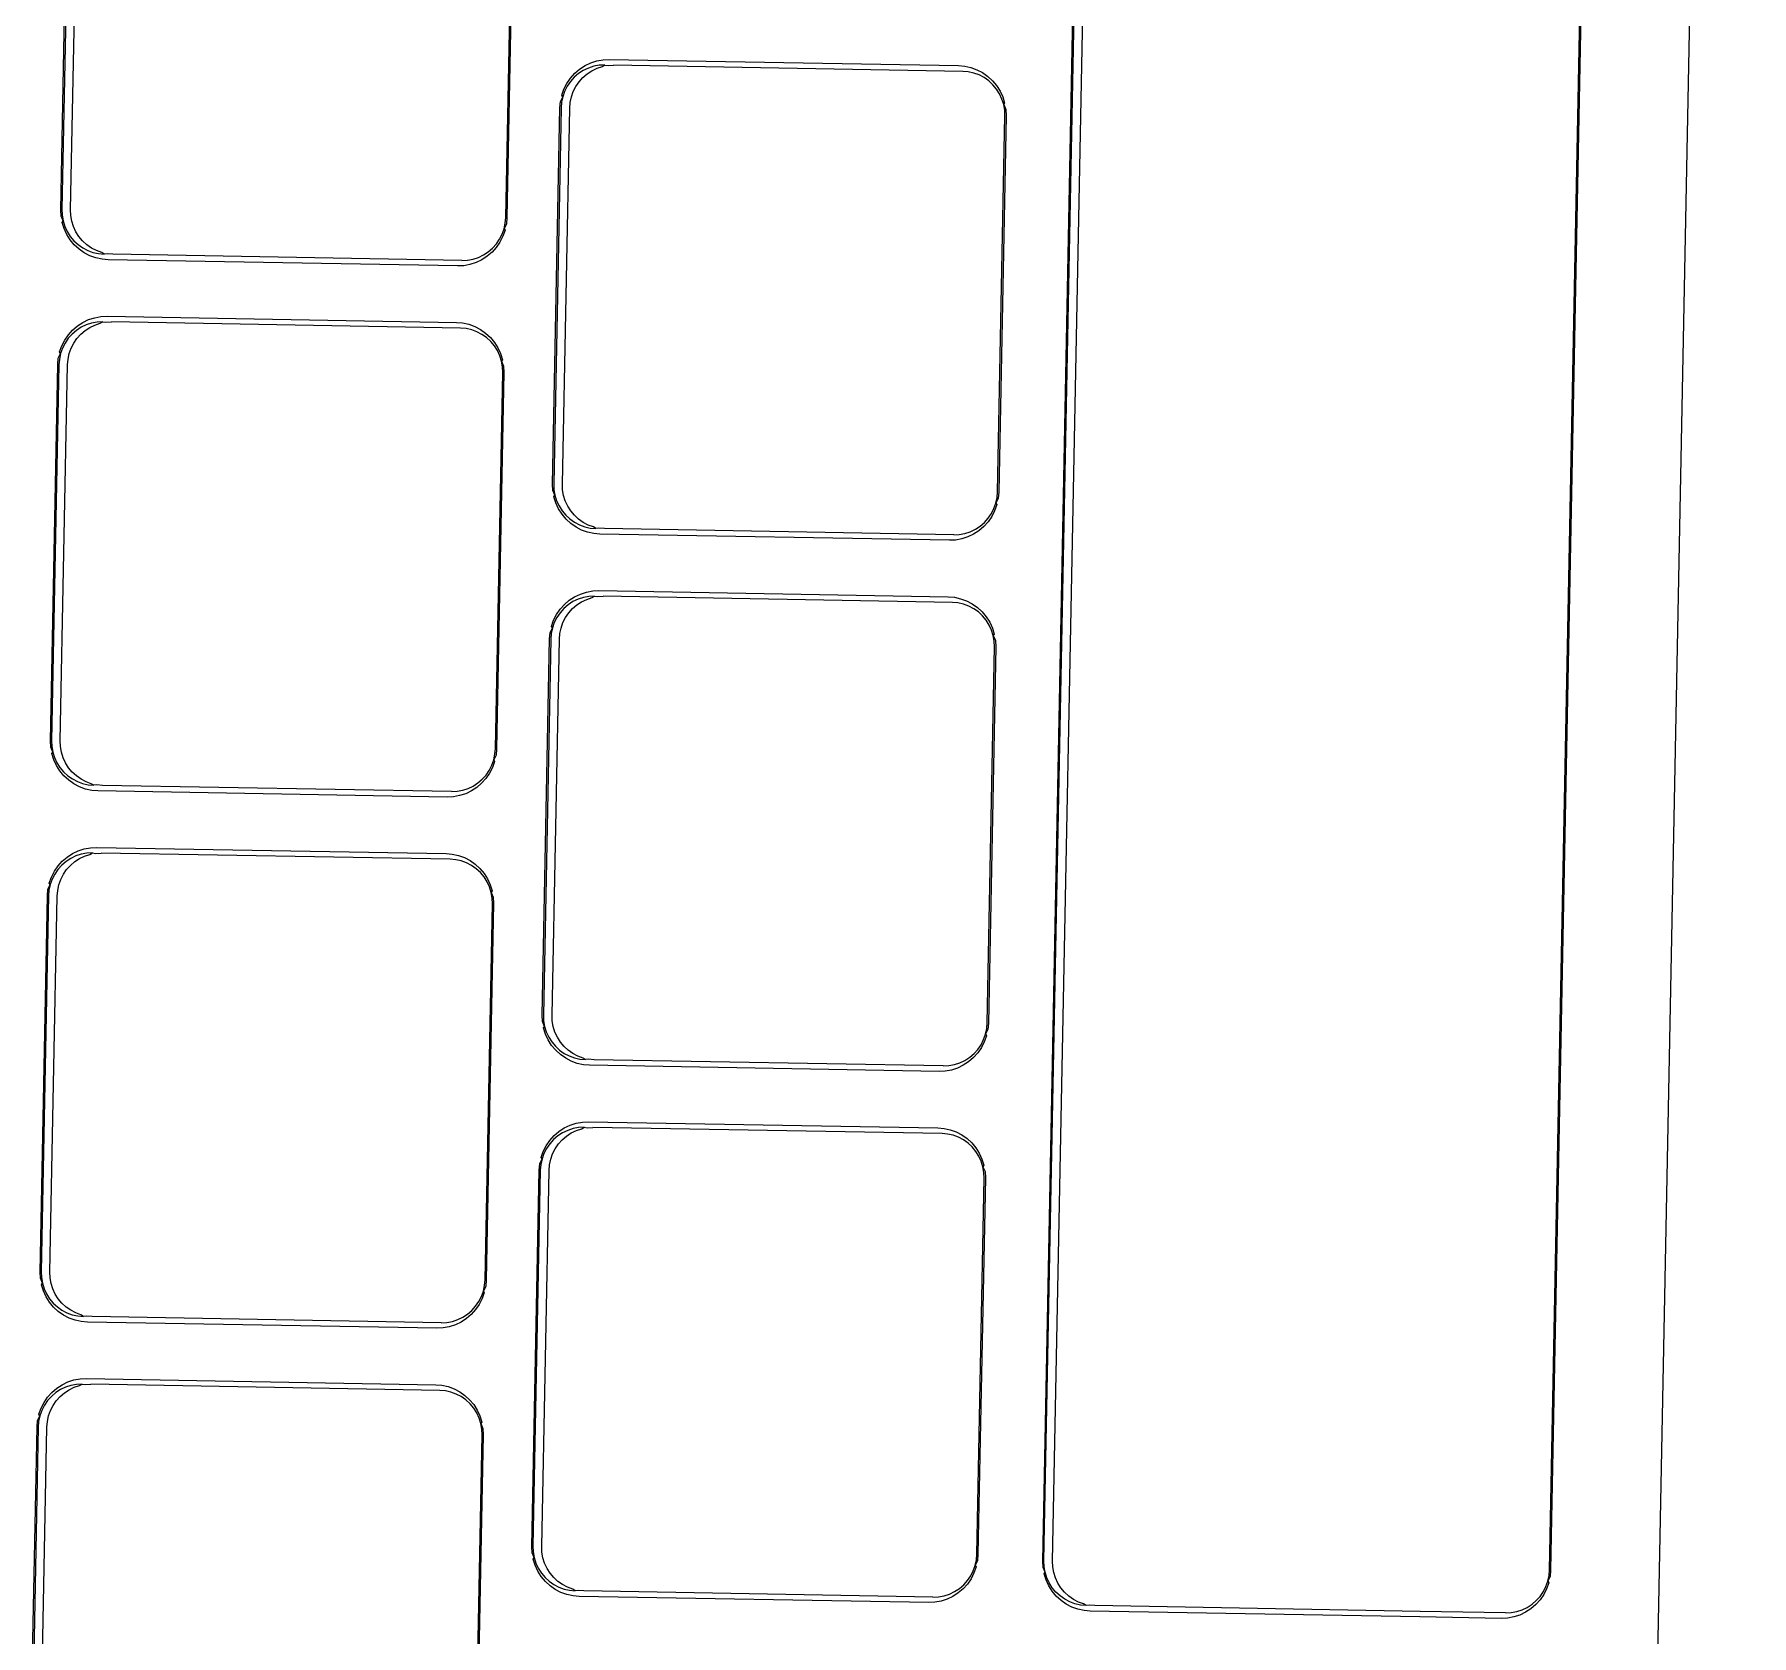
# Model space of a CAD drawing. Header units: millimetres. Extents: x 44692 to 172587, y -26854 to 14445.
# Drawn here: x 148827.9 to 148881.8, y -15468.4 to -15418.1 of the extents above; entities that cross this region are included whole.
import ezdxf

# ---------------------------------------------------------------- set-up
doc = ezdxf.new("R2010")
doc.units = ezdxf.units.MM
doc.header["$LTSCALE"] = 100
doc.layers.add('Muebles', color=112, linetype='Continuous')

msp = doc.modelspace()

# ---------------------------------------------------------------- linework, layer by layer
at = {"layer": 'Muebles'}
for p, q in [((148881.792, -15317.241), (148877.189, -15553.391)), ((148859.536, -15466.035), (148861.066, -15387.545)), ((148859.571, -15466.029), (148861.101, -15387.551)), ((148859.844, -15466.034), (148861.374, -15387.556)), ((148875.447, -15466.309), (148876.977, -15387.831)), ((148877.012, -15387.826), (148875.482, -15466.316)), ((148828.705, -15423.602), (148828.935, -15411.785)), ((148828.97, -15411.791), (148828.74, -15423.597)), ((148829.013, -15423.601), (148829.243, -15411.796)), ((148842.677, -15423.842), (148842.907, -15412.037)), ((148842.942, -15412.032), (148842.712, -15423.849)), ((148844.844, -15419.317), (148844.996, -15419.186)), ((148845.11, -15419.229), (148844.961, -15419.326)), ((148844.996, -15419.186), (148845.164, -15419.076)), ((148845.27, -15419.152), (148845.11, -15419.229)), ((148845.164, -15419.076), (148845.345, -15418.99)), ((148845.234, -15419.331), (148845.383, -15419.234)), ((148845.439, -15419.097), (148845.27, -15419.152)), ((148845.345, -15418.99), (148845.534, -15418.928)), ((148845.383, -15419.234), (148845.543, -15419.157)), ((148845.613, -15419.065), (148845.439, -15419.097)), ((148845.534, -15418.928), (148845.73, -15418.892)), ((148845.543, -15419.157), (148845.712, -15419.102)), ((148845.789, -15419.057), (148845.613, -15419.065)), ((148845.712, -15419.102), (148845.789, -15419.057)), ((148845.73, -15418.892), (148845.924, -15418.883)), ((148845.789, -15419.057), (148845.886, -15419.07)), ((148845.886, -15419.07), (148846.062, -15419.062)), ((148845.924, -15418.883), (148856.895, -15419.076)), ((148857.023, -15419.255), (148846.062, -15419.062)), ((148856.895, -15419.076), (148857.088, -15419.092)), ((148857.199, -15419.27), (148857.023, -15419.255)), ((148857.088, -15419.092), (148857.282, -15419.135)), ((148857.372, -15419.308), (148857.199, -15419.27)), ((148857.282, -15419.135), (148857.47, -15419.204)), ((148857.47, -15419.204), (148857.647, -15419.296)), ((148844.435, -15420.005), (148844.503, -15419.814)), ((148844.503, -15419.814), (148844.595, -15419.633)), ((148844.605, -15419.723), (148844.524, -15419.883)), ((148844.595, -15419.633), (148844.709, -15419.467)), ((148844.706, -15419.575), (148844.605, -15419.723)), ((148844.826, -15419.442), (148844.706, -15419.575)), ((148844.709, -15419.467), (148844.844, -15419.317)), ((148844.797, -15419.887), (148844.878, -15419.728)), ((148844.961, -15419.326), (148844.826, -15419.442)), ((148844.878, -15419.728), (148844.979, -15419.58)), ((148844.979, -15419.58), (148845.099, -15419.447)), ((148845.099, -15419.447), (148845.234, -15419.331)), ((148857.538, -15419.369), (148857.372, -15419.308)), ((148857.695, -15419.451), (148857.538, -15419.369)), ((148857.647, -15419.296), (148857.81, -15419.412)), ((148857.84, -15419.553), (148857.695, -15419.451)), ((148857.81, -15419.412), (148857.957, -15419.548)), ((148857.971, -15419.674), (148857.84, -15419.553)), ((148857.957, -15419.548), (148858.086, -15419.703)), ((148858.085, -15419.811), (148857.971, -15419.674)), ((148858.18, -15419.962), (148858.085, -15419.811)), ((148858.086, -15419.703), (148858.194, -15419.873)), ((148844.376, -15420.4), (148844.392, -15420.203)), ((148844.392, -15420.203), (148844.464, -15420.052)), ((148844.426, -15420.227), (148844.411, -15420.406)), ((148844.464, -15420.052), (148844.426, -15420.227)), ((148844.464, -15420.052), (148844.435, -15420.005)), ((148844.524, -15419.883), (148844.464, -15420.052)), ((148844.684, -15420.411), (148844.699, -15420.232)), ((148844.699, -15420.232), (148844.737, -15420.056)), ((148844.737, -15420.056), (148844.797, -15419.887)), ((148858.255, -15420.125), (148858.18, -15419.962)), ((148858.194, -15419.873), (148858.278, -15420.057)), ((148858.309, -15420.296), (148858.255, -15420.125)), ((148858.278, -15420.057), (148858.339, -15420.25)), ((148858.339, -15420.25), (148858.309, -15420.296)), ((148858.34, -15420.473), (148858.309, -15420.296)), ((148858.309, -15420.296), (148858.374, -15420.45)), ((148844.146, -15432.217), (148844.376, -15420.4)), ((148844.411, -15420.406), (148844.181, -15432.212)), ((148844.454, -15432.216), (148844.684, -15420.411)), ((148858.118, -15432.457), (148858.348, -15420.652)), ((148858.383, -15420.647), (148858.152, -15432.464)), ((148858.348, -15420.652), (148858.34, -15420.473)), ((148858.374, -15420.45), (148858.383, -15420.647)), ((148828.74, -15423.597), (148828.748, -15423.776)), ((148828.714, -15423.799), (148828.705, -15423.602)), ((148828.779, -15423.953), (148828.714, -15423.799)), ((148828.748, -15423.776), (148828.779, -15423.953)), ((148828.749, -15423.999), (148828.779, -15423.953)), ((148828.809, -15424.192), (148828.749, -15423.999)), ((148828.779, -15423.953), (148828.833, -15424.124)), ((148828.833, -15424.124), (148828.908, -15424.286)), ((148829.021, -15423.781), (148829.013, -15423.601)), ((148829.052, -15423.958), (148829.021, -15423.781)), ((148829.106, -15424.129), (148829.052, -15423.958)), ((148829.181, -15424.291), (148829.106, -15424.129)), ((148842.624, -15424.197), (148842.662, -15424.021)), ((148842.695, -15424.045), (148842.624, -15424.197)), ((148842.662, -15424.021), (148842.677, -15423.842)), ((148842.712, -15423.849), (148842.695, -15424.045)), ((148828.894, -15424.375), (148828.809, -15424.192)), ((148829.002, -15424.546), (148828.894, -15424.375)), ((148828.908, -15424.286), (148829.003, -15424.437)), ((148829.13, -15424.701), (148829.002, -15424.546)), ((148829.003, -15424.437), (148829.117, -15424.575)), ((148829.117, -15424.575), (148829.248, -15424.695)), ((148829.276, -15424.442), (148829.181, -15424.291)), ((148829.39, -15424.579), (148829.276, -15424.442)), ((148829.521, -15424.7), (148829.39, -15424.579)), ((148842.262, -15424.806), (148842.381, -15424.673)), ((148842.493, -15424.615), (148842.378, -15424.782)), ((148842.381, -15424.673), (148842.482, -15424.526)), ((148842.482, -15424.526), (148842.564, -15424.366)), ((148842.585, -15424.435), (148842.493, -15424.615)), ((148842.564, -15424.366), (148842.624, -15424.197)), ((148842.652, -15424.244), (148842.585, -15424.435)), ((148842.624, -15424.197), (148842.652, -15424.244)), ((148829.278, -15424.837), (148829.13, -15424.701)), ((148829.248, -15424.695), (148829.393, -15424.798)), ((148829.441, -15424.952), (148829.278, -15424.837)), ((148829.393, -15424.798), (148829.55, -15424.88)), ((148829.618, -15425.045), (148829.441, -15424.952)), ((148829.666, -15424.803), (148829.521, -15424.7)), ((148829.55, -15424.88), (148829.716, -15424.941)), ((148829.805, -15425.113), (148829.618, -15425.045)), ((148829.823, -15424.885), (148829.666, -15424.803)), ((148829.716, -15424.941), (148829.889, -15424.979)), ((148830, -15425.156), (148829.805, -15425.113)), ((148829.989, -15424.945), (148829.823, -15424.885)), ((148829.889, -15424.979), (148830.065, -15424.994)), ((148830.065, -15424.994), (148829.989, -15424.945)), ((148830.193, -15425.172), (148830, -15425.156)), ((148830.162, -15424.984), (148830.065, -15424.994)), ((148830.338, -15424.998), (148830.162, -15424.984)), ((148841.164, -15425.366), (148830.193, -15425.172)), ((148841.298, -15425.192), (148830.338, -15424.998)), ((148841.298, -15425.192), (148841.475, -15425.183)), ((148841.475, -15425.183), (148841.649, -15425.151)), ((148841.649, -15425.151), (148841.818, -15425.096)), ((148841.924, -15425.173), (148841.743, -15425.259)), ((148841.818, -15425.096), (148841.978, -15425.02)), ((148842.091, -15425.063), (148841.924, -15425.173)), ((148841.978, -15425.02), (148842.127, -15424.923)), ((148842.244, -15424.932), (148842.091, -15425.063)), ((148842.127, -15424.923), (148842.262, -15424.806)), ((148842.378, -15424.782), (148842.244, -15424.932)), ((148841.357, -15425.357), (148841.164, -15425.366)), ((148841.553, -15425.321), (148841.357, -15425.357)), ((148841.743, -15425.259), (148841.553, -15425.321)), ((148829.078, -15427.379), (148829.231, -15427.248)), ((148829.344, -15427.292), (148829.195, -15427.389)), ((148829.231, -15427.248), (148829.399, -15427.139)), ((148829.504, -15427.215), (148829.344, -15427.292)), ((148829.399, -15427.139), (148829.579, -15427.052)), ((148829.468, -15427.394), (148829.617, -15427.296)), ((148829.673, -15427.16), (148829.504, -15427.215)), ((148829.579, -15427.052), (148829.769, -15426.991)), ((148829.617, -15427.296), (148829.777, -15427.22)), ((148829.847, -15427.128), (148829.673, -15427.16)), ((148829.769, -15426.991), (148829.965, -15426.955)), ((148829.777, -15427.22), (148829.946, -15427.165)), ((148830.024, -15427.119), (148829.847, -15427.128)), ((148829.946, -15427.165), (148830.024, -15427.119)), ((148829.965, -15426.955), (148830.158, -15426.945)), ((148830.024, -15427.119), (148830.12, -15427.133)), ((148830.12, -15427.133), (148830.297, -15427.124)), ((148830.158, -15426.945), (148841.13, -15427.139)), ((148841.257, -15427.318), (148830.297, -15427.124)), ((148841.13, -15427.139), (148841.322, -15427.155)), ((148841.433, -15427.333), (148841.257, -15427.318)), ((148841.322, -15427.155), (148841.517, -15427.198)), ((148841.606, -15427.371), (148841.433, -15427.333)), ((148841.517, -15427.198), (148841.704, -15427.266)), ((148841.772, -15427.431), (148841.606, -15427.371)), ((148841.704, -15427.266), (148841.881, -15427.359)), ((148841.881, -15427.359), (148842.044, -15427.474)), ((148828.67, -15428.067), (148828.738, -15427.876)), ((148828.738, -15427.876), (148828.829, -15427.696)), ((148828.84, -15427.785), (148828.758, -15427.945)), ((148828.829, -15427.696), (148828.944, -15427.529)), ((148828.941, -15427.638), (148828.84, -15427.785)), ((148829.06, -15427.505), (148828.941, -15427.638)), ((148828.944, -15427.529), (148829.078, -15427.379)), ((148829.031, -15427.95), (148829.113, -15427.79)), ((148829.195, -15427.389), (148829.06, -15427.505)), ((148829.113, -15427.79), (148829.214, -15427.643)), ((148829.214, -15427.643), (148829.333, -15427.51)), ((148829.333, -15427.51), (148829.468, -15427.394)), ((148841.929, -15427.514), (148841.772, -15427.431)), ((148842.074, -15427.616), (148841.929, -15427.514)), ((148842.044, -15427.474), (148842.192, -15427.611)), ((148842.205, -15427.737), (148842.074, -15427.616)), ((148842.192, -15427.611), (148842.32, -15427.765)), ((148842.319, -15427.874), (148842.205, -15427.737)), ((148842.414, -15428.025), (148842.319, -15427.874)), ((148842.32, -15427.765), (148842.428, -15427.936)), ((148828.61, -15428.462), (148828.627, -15428.266)), ((148828.627, -15428.266), (148828.698, -15428.114)), ((148828.66, -15428.29), (148828.645, -15428.469)), ((148828.698, -15428.114), (148828.66, -15428.29)), ((148828.698, -15428.114), (148828.67, -15428.067)), ((148828.758, -15427.945), (148828.698, -15428.114)), ((148828.918, -15428.474), (148828.933, -15428.295)), ((148828.933, -15428.295), (148828.971, -15428.119)), ((148828.971, -15428.119), (148829.031, -15427.95)), ((148842.489, -15428.187), (148842.414, -15428.025)), ((148842.428, -15427.936), (148842.513, -15428.119)), ((148842.543, -15428.359), (148842.489, -15428.187)), ((148842.513, -15428.119), (148842.573, -15428.313)), ((148842.573, -15428.313), (148842.543, -15428.359)), ((148842.574, -15428.535), (148842.543, -15428.359)), ((148842.543, -15428.359), (148842.608, -15428.513)), ((148828.38, -15440.28), (148828.61, -15428.462)), ((148828.645, -15428.469), (148828.415, -15440.274)), ((148828.688, -15440.279), (148828.918, -15428.474)), ((148842.352, -15440.52), (148842.582, -15428.715)), ((148842.617, -15428.71), (148842.387, -15440.527)), ((148842.582, -15428.715), (148842.574, -15428.535)), ((148842.608, -15428.513), (148842.617, -15428.71)), ((148844.154, -15432.414), (148844.146, -15432.217)), ((148844.181, -15432.212), (148844.189, -15432.391)), ((148844.462, -15432.396), (148844.454, -15432.216)), ((148844.22, -15432.568), (148844.154, -15432.414)), ((148844.189, -15432.391), (148844.22, -15432.568)), ((148844.19, -15432.614), (148844.22, -15432.568)), ((148844.25, -15432.807), (148844.19, -15432.614)), ((148844.22, -15432.568), (148844.273, -15432.739)), ((148844.273, -15432.739), (148844.348, -15432.901)), ((148844.493, -15432.573), (148844.462, -15432.396)), ((148844.546, -15432.744), (148844.493, -15432.573)), ((148844.621, -15432.906), (148844.546, -15432.744)), ((148858.065, -15432.812), (148858.102, -15432.637)), ((148858.136, -15432.66), (148858.065, -15432.812)), ((148858.102, -15432.637), (148858.118, -15432.457)), ((148858.152, -15432.464), (148858.136, -15432.66)), ((148844.335, -15432.991), (148844.25, -15432.807)), ((148844.442, -15433.161), (148844.335, -15432.991)), ((148844.348, -15432.901), (148844.444, -15433.053)), ((148844.571, -15433.316), (148844.442, -15433.161)), ((148844.444, -15433.053), (148844.558, -15433.19)), ((148844.558, -15433.19), (148844.688, -15433.31)), ((148844.717, -15433.057), (148844.621, -15432.906)), ((148844.831, -15433.194), (148844.717, -15433.057)), ((148844.961, -15433.315), (148844.831, -15433.194)), ((148857.703, -15433.422), (148857.822, -15433.289)), ((148857.933, -15433.23), (148857.819, -15433.397)), ((148857.822, -15433.289), (148857.923, -15433.141)), ((148857.923, -15433.141), (148858.004, -15432.981)), ((148858.025, -15433.05), (148857.933, -15433.23)), ((148858.004, -15432.981), (148858.065, -15432.812)), ((148858.093, -15432.859), (148858.025, -15433.05)), ((148858.065, -15432.812), (148858.093, -15432.859)), ((148844.718, -15433.452), (148844.571, -15433.316)), ((148844.688, -15433.31), (148844.833, -15433.413)), ((148844.882, -15433.567), (148844.718, -15433.452)), ((148844.833, -15433.413), (148844.99, -15433.495)), ((148845.059, -15433.66), (148844.882, -15433.567)), ((148845.106, -15433.418), (148844.961, -15433.315)), ((148844.99, -15433.495), (148845.157, -15433.556)), ((148845.246, -15433.728), (148845.059, -15433.66)), ((148845.263, -15433.5), (148845.106, -15433.418)), ((148845.157, -15433.556), (148845.329, -15433.594)), ((148845.44, -15433.771), (148845.246, -15433.728)), ((148845.43, -15433.561), (148845.263, -15433.5)), ((148845.329, -15433.594), (148845.506, -15433.609)), ((148845.506, -15433.609), (148845.43, -15433.561)), ((148845.633, -15433.788), (148845.44, -15433.771)), ((148845.602, -15433.599), (148845.506, -15433.609)), ((148845.779, -15433.614), (148845.602, -15433.599)), ((148856.605, -15433.981), (148845.633, -15433.788)), ((148856.739, -15433.807), (148845.779, -15433.614)), ((148856.739, -15433.807), (148856.916, -15433.798)), ((148856.916, -15433.798), (148857.09, -15433.766)), ((148857.09, -15433.766), (148857.258, -15433.711)), ((148857.364, -15433.788), (148857.184, -15433.874)), ((148857.258, -15433.711), (148857.419, -15433.635)), ((148857.532, -15433.678), (148857.364, -15433.788)), ((148857.419, -15433.635), (148857.567, -15433.538)), ((148857.685, -15433.547), (148857.532, -15433.678)), ((148857.567, -15433.538), (148857.703, -15433.422)), ((148857.819, -15433.397), (148857.685, -15433.547)), ((148856.798, -15433.972), (148856.605, -15433.981)), ((148856.994, -15433.936), (148856.798, -15433.972)), ((148857.184, -15433.874), (148856.994, -15433.936)), ((148844.384, -15436.144), (148844.519, -15435.994)), ((148844.519, -15435.994), (148844.671, -15435.863)), ((148844.785, -15435.907), (148844.636, -15436.004)), ((148844.671, -15435.863), (148844.839, -15435.754)), ((148844.945, -15435.83), (148844.785, -15435.907)), ((148844.839, -15435.754), (148845.02, -15435.667)), ((148844.909, -15436.009), (148845.058, -15435.911)), ((148845.113, -15435.775), (148844.945, -15435.83)), ((148845.02, -15435.667), (148845.209, -15435.606)), ((148845.058, -15435.911), (148845.218, -15435.835)), ((148845.288, -15435.743), (148845.113, -15435.775)), ((148845.209, -15435.606), (148845.405, -15435.57)), ((148845.218, -15435.835), (148845.386, -15435.78)), ((148845.464, -15435.735), (148845.288, -15435.743)), ((148845.386, -15435.78), (148845.464, -15435.735)), ((148845.405, -15435.57), (148845.599, -15435.56)), ((148845.464, -15435.735), (148845.561, -15435.748)), ((148845.561, -15435.748), (148845.737, -15435.739)), ((148845.599, -15435.56), (148856.57, -15435.754)), ((148856.698, -15435.933), (148845.737, -15435.739)), ((148856.57, -15435.754), (148856.763, -15435.77)), ((148856.874, -15435.948), (148856.698, -15435.933)), ((148856.763, -15435.77), (148856.957, -15435.813)), ((148857.047, -15435.986), (148856.874, -15435.948)), ((148856.957, -15435.813), (148857.145, -15435.881)), ((148857.213, -15436.046), (148857.047, -15435.986)), ((148857.145, -15435.881), (148857.322, -15435.974)), ((148857.322, -15435.974), (148857.485, -15436.089)), ((148844.11, -15436.683), (148844.178, -15436.491)), ((148844.178, -15436.491), (148844.27, -15436.311)), ((148844.28, -15436.401), (148844.199, -15436.56)), ((148844.27, -15436.311), (148844.384, -15436.144)), ((148844.381, -15436.253), (148844.28, -15436.401)), ((148844.501, -15436.12), (148844.381, -15436.253)), ((148844.472, -15436.565), (148844.553, -15436.405)), ((148844.636, -15436.004), (148844.501, -15436.12)), ((148844.553, -15436.405), (148844.654, -15436.258)), ((148844.654, -15436.258), (148844.774, -15436.125)), ((148844.774, -15436.125), (148844.909, -15436.009)), ((148857.37, -15436.129), (148857.213, -15436.046)), ((148857.515, -15436.231), (148857.37, -15436.129)), ((148857.485, -15436.089), (148857.632, -15436.226)), ((148857.646, -15436.352), (148857.515, -15436.231)), ((148857.632, -15436.226), (148857.761, -15436.38)), ((148857.76, -15436.489), (148857.646, -15436.352)), ((148857.855, -15436.64), (148857.76, -15436.489)), ((148857.761, -15436.38), (148857.869, -15436.551)), ((148843.82, -15448.895), (148844.051, -15437.078)), ((148844.051, -15437.078), (148844.067, -15436.881)), ((148844.067, -15436.881), (148844.139, -15436.729)), ((148844.101, -15436.905), (148844.086, -15437.084)), ((148844.139, -15436.729), (148844.101, -15436.905)), ((148844.139, -15436.729), (148844.11, -15436.683)), ((148844.199, -15436.56), (148844.139, -15436.729)), ((148844.359, -15437.089), (148844.374, -15436.91)), ((148844.374, -15436.91), (148844.412, -15436.734)), ((148844.412, -15436.734), (148844.472, -15436.565)), ((148857.93, -15436.803), (148857.855, -15436.64)), ((148857.869, -15436.551), (148857.953, -15436.734)), ((148857.983, -15436.974), (148857.93, -15436.803)), ((148857.953, -15436.734), (148858.014, -15436.928)), ((148858.014, -15436.928), (148857.983, -15436.974)), ((148858.015, -15437.15), (148857.983, -15436.974)), ((148857.983, -15436.974), (148858.049, -15437.128)), ((148844.086, -15437.084), (148843.856, -15448.889)), ((148844.129, -15448.894), (148844.359, -15437.089)), ((148857.792, -15449.135), (148858.023, -15437.33)), ((148858.058, -15437.325), (148857.827, -15449.142)), ((148858.023, -15437.33), (148858.015, -15437.15)), ((148858.049, -15437.128), (148858.058, -15437.325)), ((148828.389, -15440.477), (148828.38, -15440.28)), ((148828.415, -15440.274), (148828.423, -15440.454)), ((148828.696, -15440.459), (148828.688, -15440.279)), ((148828.454, -15440.631), (148828.389, -15440.477)), ((148828.423, -15440.454), (148828.454, -15440.631)), ((148828.424, -15440.676), (148828.454, -15440.631)), ((148828.484, -15440.87), (148828.424, -15440.676)), ((148828.454, -15440.631), (148828.508, -15440.802)), ((148828.508, -15440.802), (148828.583, -15440.964)), ((148828.727, -15440.635), (148828.696, -15440.459)), ((148828.781, -15440.806), (148828.727, -15440.635)), ((148828.856, -15440.969), (148828.781, -15440.806)), ((148842.299, -15440.875), (148842.337, -15440.699)), ((148842.37, -15440.723), (148842.299, -15440.875)), ((148842.337, -15440.699), (148842.352, -15440.52)), ((148842.387, -15440.527), (148842.37, -15440.723)), ((148828.569, -15441.053), (148828.484, -15440.87)), ((148828.677, -15441.224), (148828.569, -15441.053)), ((148828.583, -15440.964), (148828.678, -15441.115)), ((148828.805, -15441.378), (148828.677, -15441.224)), ((148828.678, -15441.115), (148828.792, -15441.252)), ((148828.792, -15441.252), (148828.923, -15441.373)), ((148828.953, -15441.515), (148828.805, -15441.378)), ((148828.951, -15441.12), (148828.856, -15440.969)), ((148828.923, -15441.373), (148829.068, -15441.475)), ((148829.065, -15441.257), (148828.951, -15441.12)), ((148829.196, -15441.378), (148829.065, -15441.257)), ((148829.341, -15441.48), (148829.196, -15441.378)), ((148841.937, -15441.484), (148842.056, -15441.351)), ((148842.168, -15441.293), (148842.053, -15441.46)), ((148842.056, -15441.351), (148842.157, -15441.204)), ((148842.157, -15441.204), (148842.239, -15441.044)), ((148842.259, -15441.113), (148842.168, -15441.293)), ((148842.239, -15441.044), (148842.299, -15440.875)), ((148842.327, -15440.922), (148842.259, -15441.113)), ((148842.299, -15440.875), (148842.327, -15440.922)), ((148829.116, -15441.63), (148828.953, -15441.515)), ((148829.068, -15441.475), (148829.225, -15441.558)), ((148829.293, -15441.723), (148829.116, -15441.63)), ((148829.225, -15441.558), (148829.391, -15441.618)), ((148829.48, -15441.791), (148829.293, -15441.723)), ((148829.498, -15441.563), (148829.341, -15441.48)), ((148829.391, -15441.618), (148829.564, -15441.657)), ((148829.675, -15441.834), (148829.48, -15441.791)), ((148829.664, -15441.623), (148829.498, -15441.563)), ((148829.564, -15441.657), (148829.74, -15441.671)), ((148829.74, -15441.671), (148829.664, -15441.623)), ((148829.867, -15441.85), (148829.675, -15441.834)), ((148829.837, -15441.661), (148829.74, -15441.671)), ((148830.013, -15441.676), (148829.837, -15441.661)), ((148840.839, -15442.044), (148829.867, -15441.85)), ((148840.973, -15441.87), (148830.013, -15441.676)), ((148840.973, -15441.87), (148841.15, -15441.861)), ((148841.15, -15441.861), (148841.324, -15441.829)), ((148841.324, -15441.829), (148841.493, -15441.774)), ((148841.598, -15441.85), (148841.418, -15441.937)), ((148841.493, -15441.774), (148841.653, -15441.697)), ((148841.766, -15441.741), (148841.598, -15441.85)), ((148841.653, -15441.697), (148841.802, -15441.6)), ((148841.919, -15441.61), (148841.766, -15441.741)), ((148841.802, -15441.6), (148841.937, -15441.484)), ((148842.053, -15441.46), (148841.919, -15441.61)), ((148841.032, -15442.034), (148840.839, -15442.044)), ((148841.228, -15441.998), (148841.032, -15442.034)), ((148841.418, -15441.937), (148841.228, -15441.998)), ((148828.619, -15444.207), (148828.753, -15444.057)), ((148828.87, -15444.067), (148828.735, -15444.183)), ((148828.753, -15444.057), (148828.906, -15443.926)), ((148829.019, -15443.969), (148828.87, -15444.067)), ((148828.906, -15443.926), (148829.073, -15443.817)), ((148829.008, -15444.187), (148829.143, -15444.071)), ((148829.179, -15443.893), (148829.019, -15443.969)), ((148829.073, -15443.817), (148829.254, -15443.73)), ((148829.143, -15444.071), (148829.292, -15443.974)), ((148829.348, -15443.838), (148829.179, -15443.893)), ((148829.254, -15443.73), (148829.444, -15443.668)), ((148829.292, -15443.974), (148829.452, -15443.897)), ((148829.522, -15443.806), (148829.348, -15443.838)), ((148829.444, -15443.668), (148829.64, -15443.632)), ((148829.452, -15443.897), (148829.621, -15443.843)), ((148829.698, -15443.797), (148829.522, -15443.806)), ((148829.621, -15443.843), (148829.698, -15443.797)), ((148829.64, -15443.632), (148829.833, -15443.623)), ((148829.698, -15443.797), (148829.795, -15443.811)), ((148829.795, -15443.811), (148829.972, -15443.802)), ((148829.833, -15443.623), (148840.804, -15443.817)), ((148840.932, -15443.995), (148829.972, -15443.802)), ((148840.804, -15443.817), (148840.997, -15443.833)), ((148841.108, -15444.01), (148840.932, -15443.995)), ((148840.997, -15443.833), (148841.192, -15443.876)), ((148841.281, -15444.048), (148841.108, -15444.01)), ((148841.192, -15443.876), (148841.379, -15443.944)), ((148841.447, -15444.109), (148841.281, -15444.048)), ((148841.379, -15443.944), (148841.556, -15444.037)), ((148841.556, -15444.037), (148841.719, -15444.152)), ((148828.345, -15444.745), (148828.412, -15444.554)), ((148828.433, -15444.623), (148828.373, -15444.792)), ((148828.412, -15444.554), (148828.504, -15444.374)), ((148828.515, -15444.463), (148828.433, -15444.623)), ((148828.504, -15444.374), (148828.619, -15444.207)), ((148828.616, -15444.316), (148828.515, -15444.463)), ((148828.735, -15444.183), (148828.616, -15444.316)), ((148828.706, -15444.628), (148828.788, -15444.468)), ((148828.788, -15444.468), (148828.889, -15444.32)), ((148828.889, -15444.32), (148829.008, -15444.187)), ((148841.604, -15444.191), (148841.447, -15444.109)), ((148841.749, -15444.294), (148841.604, -15444.191)), ((148841.719, -15444.152), (148841.867, -15444.288)), ((148841.88, -15444.414), (148841.749, -15444.294)), ((148841.867, -15444.288), (148841.995, -15444.443)), ((148841.994, -15444.552), (148841.88, -15444.414)), ((148842.089, -15444.703), (148841.994, -15444.552)), ((148841.995, -15444.443), (148842.103, -15444.614)), ((148842.103, -15444.614), (148842.188, -15444.797)), ((148828.055, -15456.957), (148828.285, -15445.14)), ((148828.32, -15445.147), (148828.09, -15456.952)), ((148828.285, -15445.14), (148828.302, -15444.944)), ((148828.302, -15444.944), (148828.373, -15444.792)), ((148828.335, -15444.968), (148828.32, -15445.147)), ((148828.373, -15444.792), (148828.335, -15444.968)), ((148828.373, -15444.792), (148828.345, -15444.745)), ((148828.363, -15456.957), (148828.593, -15445.151)), ((148828.593, -15445.151), (148828.608, -15444.972)), ((148828.608, -15444.972), (148828.646, -15444.797)), ((148828.646, -15444.797), (148828.706, -15444.628)), ((148842.164, -15444.865), (148842.089, -15444.703)), ((148842.218, -15445.036), (148842.164, -15444.865)), ((148842.188, -15444.797), (148842.248, -15444.99)), ((148842.248, -15444.99), (148842.218, -15445.036)), ((148842.249, -15445.213), (148842.218, -15445.036)), ((148842.218, -15445.036), (148842.283, -15445.19)), ((148842.027, -15457.198), (148842.257, -15445.393)), ((148842.292, -15445.387), (148842.062, -15457.204)), ((148842.257, -15445.393), (148842.249, -15445.213)), ((148842.283, -15445.19), (148842.292, -15445.387)), ((148843.829, -15449.092), (148843.82, -15448.895)), ((148843.856, -15448.889), (148843.864, -15449.069)), ((148844.137, -15449.074), (148844.129, -15448.894)), ((148843.895, -15449.246), (148843.829, -15449.092)), ((148843.864, -15449.069), (148843.895, -15449.246)), ((148843.864, -15449.291), (148843.895, -15449.246)), ((148843.925, -15449.485), (148843.864, -15449.291)), ((148843.895, -15449.246), (148843.948, -15449.417)), ((148843.948, -15449.417), (148844.023, -15449.579)), ((148844.168, -15449.25), (148844.137, -15449.074)), ((148844.221, -15449.422), (148844.168, -15449.25)), ((148844.296, -15449.584), (148844.221, -15449.422)), ((148857.739, -15449.49), (148857.777, -15449.314)), ((148857.811, -15449.338), (148857.739, -15449.49)), ((148857.777, -15449.314), (148857.792, -15449.135)), ((148857.827, -15449.142), (148857.811, -15449.338)), ((148844.01, -15449.668), (148843.925, -15449.485)), ((148844.117, -15449.839), (148844.01, -15449.668)), ((148844.023, -15449.579), (148844.119, -15449.73)), ((148844.246, -15449.994), (148844.117, -15449.839)), ((148844.119, -15449.73), (148844.233, -15449.867)), ((148844.233, -15449.867), (148844.363, -15449.988)), ((148844.393, -15450.13), (148844.246, -15449.994)), ((148844.392, -15449.735), (148844.296, -15449.584)), ((148844.363, -15449.988), (148844.508, -15450.091)), ((148844.506, -15449.872), (148844.392, -15449.735)), ((148844.636, -15449.993), (148844.506, -15449.872)), ((148844.781, -15450.095), (148844.636, -15449.993)), ((148857.378, -15450.099), (148857.497, -15449.966)), ((148857.608, -15449.908), (148857.494, -15450.075)), ((148857.497, -15449.966), (148857.598, -15449.819)), ((148857.598, -15449.819), (148857.679, -15449.659)), ((148857.7, -15449.728), (148857.608, -15449.908)), ((148857.679, -15449.659), (148857.739, -15449.49)), ((148857.768, -15449.537), (148857.7, -15449.728)), ((148857.739, -15449.49), (148857.768, -15449.537)), ((148844.557, -15450.245), (148844.393, -15450.13)), ((148844.508, -15450.091), (148844.665, -15450.173)), ((148844.734, -15450.338), (148844.557, -15450.245)), ((148844.665, -15450.173), (148844.832, -15450.233)), ((148844.921, -15450.406), (148844.734, -15450.338)), ((148844.938, -15450.178), (148844.781, -15450.095)), ((148844.832, -15450.233), (148845.004, -15450.272)), ((148845.115, -15450.449), (148844.921, -15450.406)), ((148845.105, -15450.238), (148844.938, -15450.178)), ((148845.004, -15450.272), (148845.181, -15450.286)), ((148845.181, -15450.286), (148845.105, -15450.238)), ((148845.308, -15450.465), (148845.115, -15450.449)), ((148845.277, -15450.276), (148845.181, -15450.286)), ((148845.454, -15450.291), (148845.277, -15450.276)), ((148856.28, -15450.659), (148845.308, -15450.465)), ((148856.414, -15450.485), (148845.454, -15450.291)), ((148856.414, -15450.485), (148856.591, -15450.476)), ((148856.591, -15450.476), (148856.765, -15450.444)), ((148856.859, -15450.552), (148856.669, -15450.613)), ((148856.765, -15450.444), (148856.933, -15450.389)), ((148857.039, -15450.465), (148856.859, -15450.552)), ((148856.933, -15450.389), (148857.093, -15450.313)), ((148857.207, -15450.356), (148857.039, -15450.465)), ((148857.093, -15450.313), (148857.242, -15450.215)), ((148857.359, -15450.225), (148857.207, -15450.356)), ((148857.242, -15450.215), (148857.378, -15450.099)), ((148857.494, -15450.075), (148857.359, -15450.225)), ((148856.473, -15450.649), (148856.28, -15450.659)), ((148856.669, -15450.613), (148856.473, -15450.649)), ((148844.059, -15452.822), (148844.194, -15452.672)), ((148844.311, -15452.682), (148844.175, -15452.798)), ((148844.194, -15452.672), (148844.346, -15452.541)), ((148844.46, -15452.584), (148844.311, -15452.682)), ((148844.346, -15452.541), (148844.514, -15452.432)), ((148844.449, -15452.803), (148844.584, -15452.686)), ((148844.62, -15452.508), (148844.46, -15452.584)), ((148844.514, -15452.432), (148844.694, -15452.345)), ((148844.584, -15452.686), (148844.733, -15452.589)), ((148844.788, -15452.453), (148844.62, -15452.508)), ((148844.694, -15452.345), (148844.884, -15452.284)), ((148844.733, -15452.589), (148844.893, -15452.513)), ((148844.962, -15452.421), (148844.788, -15452.453)), ((148844.884, -15452.284), (148845.08, -15452.248)), ((148844.893, -15452.513), (148845.061, -15452.458)), ((148845.139, -15452.412), (148844.962, -15452.421)), ((148845.061, -15452.458), (148845.139, -15452.412)), ((148845.08, -15452.248), (148845.274, -15452.238)), ((148845.139, -15452.412), (148845.235, -15452.426)), ((148845.235, -15452.426), (148845.412, -15452.417)), ((148845.274, -15452.238), (148856.245, -15452.432)), ((148856.373, -15452.611), (148845.412, -15452.417)), ((148856.245, -15452.432), (148856.438, -15452.448)), ((148856.549, -15452.625), (148856.373, -15452.611)), ((148856.438, -15452.448), (148856.632, -15452.491)), ((148856.722, -15452.663), (148856.549, -15452.625)), ((148856.632, -15452.491), (148856.82, -15452.559)), ((148856.888, -15452.724), (148856.722, -15452.663)), ((148856.82, -15452.559), (148856.996, -15452.652)), ((148856.996, -15452.652), (148857.16, -15452.767)), ((148843.785, -15453.36), (148843.853, -15453.169)), ((148843.874, -15453.238), (148843.814, -15453.407)), ((148843.853, -15453.169), (148843.945, -15452.989)), ((148843.955, -15453.078), (148843.874, -15453.238)), ((148843.945, -15452.989), (148844.059, -15452.822)), ((148844.056, -15452.931), (148843.955, -15453.078)), ((148844.175, -15452.798), (148844.056, -15452.931)), ((148844.087, -15453.412), (148844.147, -15453.243)), ((148844.147, -15453.243), (148844.228, -15453.083)), ((148844.228, -15453.083), (148844.329, -15452.936)), ((148844.329, -15452.936), (148844.449, -15452.803)), ((148857.045, -15452.806), (148856.888, -15452.724)), ((148857.19, -15452.909), (148857.045, -15452.806)), ((148857.16, -15452.767), (148857.307, -15452.903)), ((148857.321, -15453.03), (148857.19, -15452.909)), ((148857.307, -15452.903), (148857.436, -15453.058)), ((148857.434, -15453.167), (148857.321, -15453.03)), ((148857.53, -15453.318), (148857.434, -15453.167)), ((148857.436, -15453.058), (148857.543, -15453.229)), ((148857.543, -15453.229), (148857.628, -15453.412)), ((148843.495, -15465.572), (148843.726, -15453.755)), ((148843.761, -15453.762), (148843.531, -15465.567)), ((148843.726, -15453.755), (148843.742, -15453.559)), ((148843.742, -15453.559), (148843.814, -15453.407)), ((148843.776, -15453.583), (148843.761, -15453.762)), ((148843.814, -15453.407), (148843.776, -15453.583)), ((148843.814, -15453.407), (148843.785, -15453.36)), ((148843.804, -15465.572), (148844.034, -15453.767)), ((148844.034, -15453.767), (148844.049, -15453.588)), ((148844.049, -15453.588), (148844.087, -15453.412)), ((148857.605, -15453.48), (148857.53, -15453.318)), ((148857.658, -15453.651), (148857.605, -15453.48)), ((148857.628, -15453.412), (148857.689, -15453.606)), ((148857.689, -15453.606), (148857.658, -15453.651)), ((148857.689, -15453.828), (148857.658, -15453.651)), ((148857.658, -15453.651), (148857.724, -15453.805)), ((148857.467, -15465.813), (148857.697, -15454.008)), ((148857.733, -15454.002), (148857.502, -15465.819)), ((148857.697, -15454.008), (148857.689, -15453.828)), ((148857.724, -15453.805), (148857.733, -15454.002)), ((148828.064, -15457.154), (148828.055, -15456.957)), ((148828.09, -15456.952), (148828.098, -15457.131)), ((148828.371, -15457.136), (148828.363, -15456.957)), ((148828.129, -15457.308), (148828.064, -15457.154)), ((148828.098, -15457.131), (148828.129, -15457.308)), ((148828.099, -15457.354), (148828.129, -15457.308)), ((148828.159, -15457.547), (148828.099, -15457.354)), ((148828.129, -15457.308), (148828.183, -15457.479)), ((148828.244, -15457.731), (148828.159, -15457.547)), ((148828.183, -15457.479), (148828.258, -15457.642)), ((148828.402, -15457.313), (148828.371, -15457.136)), ((148828.456, -15457.484), (148828.402, -15457.313)), ((148828.531, -15457.647), (148828.456, -15457.484)), ((148841.914, -15457.722), (148841.974, -15457.553)), ((148841.974, -15457.553), (148842.012, -15457.377)), ((148842.045, -15457.401), (148841.974, -15457.553)), ((148841.974, -15457.553), (148842.002, -15457.599)), ((148842.012, -15457.377), (148842.027, -15457.198)), ((148842.062, -15457.204), (148842.045, -15457.401)), ((148828.352, -15457.902), (148828.244, -15457.731)), ((148828.258, -15457.642), (148828.353, -15457.793)), ((148828.48, -15458.056), (148828.352, -15457.902)), ((148828.353, -15457.793), (148828.467, -15457.93)), ((148828.467, -15457.93), (148828.598, -15458.051)), ((148828.627, -15458.192), (148828.48, -15458.056)), ((148828.626, -15457.798), (148828.531, -15457.647)), ((148828.598, -15458.051), (148828.743, -15458.153)), ((148828.74, -15457.935), (148828.626, -15457.798)), ((148828.871, -15458.056), (148828.74, -15457.935)), ((148829.016, -15458.158), (148828.871, -15458.056)), ((148841.612, -15458.162), (148841.731, -15458.029)), ((148841.842, -15457.971), (148841.728, -15458.138)), ((148841.731, -15458.029), (148841.832, -15457.881)), ((148841.832, -15457.881), (148841.914, -15457.722)), ((148841.934, -15457.79), (148841.842, -15457.971)), ((148842.002, -15457.599), (148841.934, -15457.79)), ((148828.791, -15458.308), (148828.627, -15458.192)), ((148828.743, -15458.153), (148828.9, -15458.235)), ((148828.968, -15458.4), (148828.791, -15458.308)), ((148828.9, -15458.235), (148829.066, -15458.296)), ((148829.155, -15458.469), (148828.968, -15458.4)), ((148829.173, -15458.24), (148829.016, -15458.158)), ((148829.066, -15458.296), (148829.239, -15458.334)), ((148829.35, -15458.512), (148829.155, -15458.469)), ((148829.339, -15458.301), (148829.173, -15458.24)), ((148829.239, -15458.334), (148829.415, -15458.349)), ((148829.415, -15458.349), (148829.339, -15458.301)), ((148829.542, -15458.528), (148829.35, -15458.512)), ((148829.512, -15458.339), (148829.415, -15458.349)), ((148829.688, -15458.354), (148829.512, -15458.339)), ((148840.514, -15458.722), (148829.542, -15458.528)), ((148840.648, -15458.547), (148829.688, -15458.354)), ((148840.648, -15458.547), (148840.825, -15458.539)), ((148840.825, -15458.539), (148840.999, -15458.507)), ((148841.093, -15458.614), (148840.903, -15458.676)), ((148840.999, -15458.507), (148841.168, -15458.452)), ((148841.273, -15458.528), (148841.093, -15458.614)), ((148841.168, -15458.452), (148841.328, -15458.375)), ((148841.441, -15458.418), (148841.273, -15458.528)), ((148841.328, -15458.375), (148841.477, -15458.278)), ((148841.594, -15458.288), (148841.441, -15458.418)), ((148841.477, -15458.278), (148841.612, -15458.162)), ((148841.728, -15458.138), (148841.594, -15458.288)), ((148840.707, -15458.712), (148840.514, -15458.722)), ((148840.903, -15458.676), (148840.707, -15458.712)), ((148828.293, -15460.885), (148828.428, -15460.735)), ((148828.545, -15460.744), (148828.41, -15460.86)), ((148828.428, -15460.735), (148828.58, -15460.604)), ((148828.694, -15460.647), (148828.545, -15460.744)), ((148828.58, -15460.604), (148828.748, -15460.494)), ((148828.683, -15460.865), (148828.818, -15460.749)), ((148828.854, -15460.57), (148828.694, -15460.647)), ((148828.748, -15460.494), (148828.929, -15460.408)), ((148828.818, -15460.749), (148828.967, -15460.652)), ((148829.023, -15460.516), (148828.854, -15460.57)), ((148828.929, -15460.408), (148829.119, -15460.346)), ((148828.967, -15460.652), (148829.127, -15460.575)), ((148829.197, -15460.484), (148829.023, -15460.516)), ((148829.119, -15460.346), (148829.315, -15460.31)), ((148829.127, -15460.575), (148829.296, -15460.52)), ((148829.373, -15460.475), (148829.197, -15460.484)), ((148829.296, -15460.52), (148829.373, -15460.475)), ((148829.315, -15460.31), (148829.508, -15460.301)), ((148829.373, -15460.475), (148829.47, -15460.488)), ((148829.47, -15460.488), (148829.646, -15460.48)), ((148829.508, -15460.301), (148840.479, -15460.494)), ((148840.607, -15460.673), (148829.646, -15460.48)), ((148840.479, -15460.494), (148840.672, -15460.511)), ((148840.783, -15460.688), (148840.607, -15460.673)), ((148840.672, -15460.511), (148840.867, -15460.553)), ((148840.956, -15460.726), (148840.783, -15460.688)), ((148840.867, -15460.553), (148841.054, -15460.622)), ((148841.122, -15460.787), (148840.956, -15460.726)), ((148841.054, -15460.622), (148841.231, -15460.714)), ((148841.279, -15460.869), (148841.122, -15460.787)), ((148841.231, -15460.714), (148841.394, -15460.83)), ((148828.019, -15461.423), (148828.087, -15461.232)), ((148828.108, -15461.301), (148828.048, -15461.47)), ((148828.087, -15461.232), (148828.179, -15461.051)), ((148828.189, -15461.141), (148828.108, -15461.301)), ((148828.179, -15461.051), (148828.293, -15460.885)), ((148828.291, -15460.993), (148828.189, -15461.141)), ((148828.41, -15460.86), (148828.291, -15460.993)), ((148828.321, -15461.475), (148828.381, -15461.306)), ((148828.381, -15461.306), (148828.462, -15461.146)), ((148828.462, -15461.146), (148828.564, -15460.998)), ((148828.564, -15460.998), (148828.683, -15460.865)), ((148841.424, -15460.971), (148841.279, -15460.869)), ((148841.394, -15460.83), (148841.542, -15460.966)), ((148841.555, -15461.092), (148841.424, -15460.971)), ((148841.542, -15460.966), (148841.67, -15461.121)), ((148841.669, -15461.229), (148841.555, -15461.092)), ((148841.764, -15461.38), (148841.669, -15461.229)), ((148841.67, -15461.121), (148841.778, -15461.291)), ((148841.778, -15461.291), (148841.863, -15461.475)), ((148827.73, -15473.635), (148827.96, -15461.818)), ((148827.995, -15461.824), (148827.765, -15473.63)), ((148827.96, -15461.818), (148827.977, -15461.621)), ((148827.977, -15461.621), (148828.048, -15461.47)), ((148828.01, -15461.645), (148827.995, -15461.824)), ((148828.048, -15461.47), (148828.01, -15461.645)), ((148828.048, -15461.47), (148828.019, -15461.423)), ((148828.038, -15473.635), (148828.268, -15461.829)), ((148828.268, -15461.829), (148828.283, -15461.65)), ((148828.283, -15461.65), (148828.321, -15461.475)), ((148841.839, -15461.543), (148841.764, -15461.38)), ((148841.893, -15461.714), (148841.839, -15461.543)), ((148841.863, -15461.475), (148841.923, -15461.668)), ((148841.923, -15461.668), (148841.893, -15461.714)), ((148841.924, -15461.891), (148841.893, -15461.714)), ((148841.893, -15461.714), (148841.958, -15461.868)), ((148841.958, -15461.868), (148841.967, -15462.065)), ((148841.702, -15473.876), (148841.932, -15462.07)), ((148841.967, -15462.065), (148841.737, -15473.882)), ((148841.932, -15462.07), (148841.924, -15461.891)), ((148843.504, -15465.769), (148843.495, -15465.572)), ((148843.531, -15465.567), (148843.539, -15465.747)), ((148843.812, -15465.751), (148843.804, -15465.572)), ((148843.57, -15465.923), (148843.504, -15465.769)), ((148843.539, -15465.747), (148843.57, -15465.923)), ((148843.539, -15465.969), (148843.57, -15465.923)), ((148843.6, -15466.163), (148843.539, -15465.969)), ((148843.57, -15465.923), (148843.623, -15466.094)), ((148843.685, -15466.346), (148843.6, -15466.163)), ((148843.623, -15466.094), (148843.698, -15466.257)), ((148843.843, -15465.928), (148843.812, -15465.751)), ((148843.896, -15466.099), (148843.843, -15465.928)), ((148843.971, -15466.262), (148843.896, -15466.099)), ((148857.354, -15466.337), (148857.414, -15466.168)), ((148857.414, -15466.168), (148857.452, -15465.992)), ((148857.486, -15466.016), (148857.414, -15466.168)), ((148857.414, -15466.168), (148857.443, -15466.214)), ((148857.452, -15465.992), (148857.467, -15465.813)), ((148857.502, -15465.819), (148857.486, -15466.016)), ((148859.545, -15466.232), (148859.536, -15466.035)), ((148859.579, -15466.209), (148859.571, -15466.029)), ((148859.852, -15466.214), (148859.844, -15466.034)), ((148843.792, -15466.517), (148843.685, -15466.346)), ((148843.698, -15466.257), (148843.794, -15466.408)), ((148843.921, -15466.671), (148843.792, -15466.517)), ((148843.794, -15466.408), (148843.908, -15466.545)), ((148843.908, -15466.545), (148844.038, -15466.666)), ((148844.068, -15466.808), (148843.921, -15466.671)), ((148844.067, -15466.413), (148843.971, -15466.262)), ((148844.038, -15466.666), (148844.183, -15466.768)), ((148844.181, -15466.55), (148844.067, -15466.413)), ((148844.311, -15466.671), (148844.181, -15466.55)), ((148844.456, -15466.773), (148844.311, -15466.671)), ((148857.053, -15466.777), (148857.172, -15466.644)), ((148857.283, -15466.586), (148857.169, -15466.753)), ((148857.172, -15466.644), (148857.273, -15466.496)), ((148857.273, -15466.496), (148857.354, -15466.337)), ((148857.375, -15466.406), (148857.283, -15466.586)), ((148857.443, -15466.214), (148857.375, -15466.406)), ((148859.61, -15466.386), (148859.545, -15466.232)), ((148859.61, -15466.386), (148859.579, -15466.209)), ((148859.58, -15466.431), (148859.61, -15466.386)), ((148859.64, -15466.625), (148859.58, -15466.431)), ((148859.664, -15466.557), (148859.61, -15466.386)), ((148859.725, -15466.808), (148859.64, -15466.625)), ((148859.739, -15466.719), (148859.664, -15466.557)), ((148859.834, -15466.87), (148859.739, -15466.719)), ((148859.883, -15466.39), (148859.852, -15466.214)), ((148859.937, -15466.561), (148859.883, -15466.39)), ((148860.012, -15466.724), (148859.937, -15466.561)), ((148860.107, -15466.875), (148860.012, -15466.724)), ((148875.334, -15466.833), (148875.394, -15466.664)), ((148875.423, -15466.711), (148875.355, -15466.902)), ((148875.394, -15466.664), (148875.432, -15466.488)), ((148875.466, -15466.512), (148875.394, -15466.664)), ((148875.394, -15466.664), (148875.423, -15466.711)), ((148875.432, -15466.488), (148875.447, -15466.309)), ((148875.482, -15466.316), (148875.466, -15466.512)), ((148844.232, -15466.923), (148844.068, -15466.808)), ((148844.183, -15466.768), (148844.34, -15466.851)), ((148844.408, -15467.016), (148844.232, -15466.923)), ((148844.34, -15466.851), (148844.507, -15466.911)), ((148844.596, -15467.084), (148844.408, -15467.016)), ((148844.613, -15466.855), (148844.456, -15466.773)), ((148844.507, -15466.911), (148844.679, -15466.949)), ((148844.79, -15467.127), (148844.596, -15467.084)), ((148844.78, -15466.916), (148844.613, -15466.855)), ((148844.679, -15466.949), (148844.855, -15466.964)), ((148844.855, -15466.964), (148844.78, -15466.916)), ((148844.983, -15467.143), (148844.79, -15467.127)), ((148844.952, -15466.954), (148844.855, -15466.964)), ((148845.129, -15466.969), (148844.952, -15466.954)), ((148855.955, -15467.337), (148844.983, -15467.143)), ((148856.089, -15467.162), (148845.129, -15466.969)), ((148856.089, -15467.162), (148856.266, -15467.154)), ((148856.266, -15467.154), (148856.44, -15467.122)), ((148856.534, -15467.229), (148856.344, -15467.291)), ((148856.44, -15467.122), (148856.608, -15467.067)), ((148856.714, -15467.143), (148856.534, -15467.229)), ((148856.608, -15467.067), (148856.768, -15466.99)), ((148856.882, -15467.034), (148856.714, -15467.143)), ((148856.768, -15466.99), (148856.917, -15466.893)), ((148857.034, -15466.903), (148856.882, -15467.034)), ((148856.917, -15466.893), (148857.053, -15466.777)), ((148857.169, -15466.753), (148857.034, -15466.903)), ((148859.833, -15466.979), (148859.725, -15466.808)), ((148859.961, -15467.134), (148859.833, -15466.979)), ((148859.948, -15467.007), (148859.834, -15466.87)), ((148860.079, -15467.128), (148859.948, -15467.007)), ((148860.109, -15467.27), (148859.961, -15467.134)), ((148860.224, -15467.231), (148860.079, -15467.128)), ((148860.221, -15467.012), (148860.107, -15466.875)), ((148860.272, -15467.385), (148860.109, -15467.27)), ((148860.352, -15467.133), (148860.221, -15467.012)), ((148860.381, -15467.313), (148860.224, -15467.231)), ((148860.497, -15467.235), (148860.352, -15467.133)), ((148860.654, -15467.318), (148860.497, -15467.235)), ((148875.149, -15467.249), (148875.014, -15467.399)), ((148875.032, -15467.273), (148875.152, -15467.14)), ((148875.263, -15467.082), (148875.149, -15467.249)), ((148875.152, -15467.14), (148875.253, -15466.993)), ((148875.253, -15466.993), (148875.334, -15466.833)), ((148875.355, -15466.902), (148875.263, -15467.082)), ((148856.148, -15467.327), (148855.955, -15467.337)), ((148856.344, -15467.291), (148856.148, -15467.327)), ((148860.449, -15467.478), (148860.272, -15467.385)), ((148860.547, -15467.373), (148860.381, -15467.313)), ((148860.636, -15467.546), (148860.449, -15467.478)), ((148860.72, -15467.412), (148860.547, -15467.373)), ((148860.831, -15467.589), (148860.636, -15467.546)), ((148860.82, -15467.378), (148860.654, -15467.318)), ((148860.896, -15467.426), (148860.72, -15467.412)), ((148860.896, -15467.426), (148860.82, -15467.378)), ((148861.023, -15467.605), (148860.831, -15467.589)), ((148860.993, -15467.416), (148860.896, -15467.426)), ((148861.169, -15467.431), (148860.993, -15467.416)), ((148871.379, -15467.788), (148861.023, -15467.605)), ((148871.382, -15467.611), (148861.169, -15467.431)), ((148873.934, -15467.833), (148871.379, -15467.788)), ((148874.069, -15467.659), (148871.382, -15467.611)), ((148874.069, -15467.659), (148874.245, -15467.65)), ((148874.324, -15467.788), (148874.128, -15467.824)), ((148874.245, -15467.65), (148874.42, -15467.618)), ((148874.513, -15467.726), (148874.324, -15467.788)), ((148874.42, -15467.618), (148874.588, -15467.563)), ((148874.694, -15467.64), (148874.513, -15467.726)), ((148874.588, -15467.563), (148874.748, -15467.487)), ((148874.862, -15467.53), (148874.694, -15467.64)), ((148874.748, -15467.487), (148874.897, -15467.39)), ((148875.014, -15467.399), (148874.862, -15467.53)), ((148874.897, -15467.39), (148875.032, -15467.273)), ((148874.128, -15467.824), (148873.934, -15467.833))]:
    msp.add_line(p, q, dxfattribs=at)

doc.saveas('drawing.dxf')
